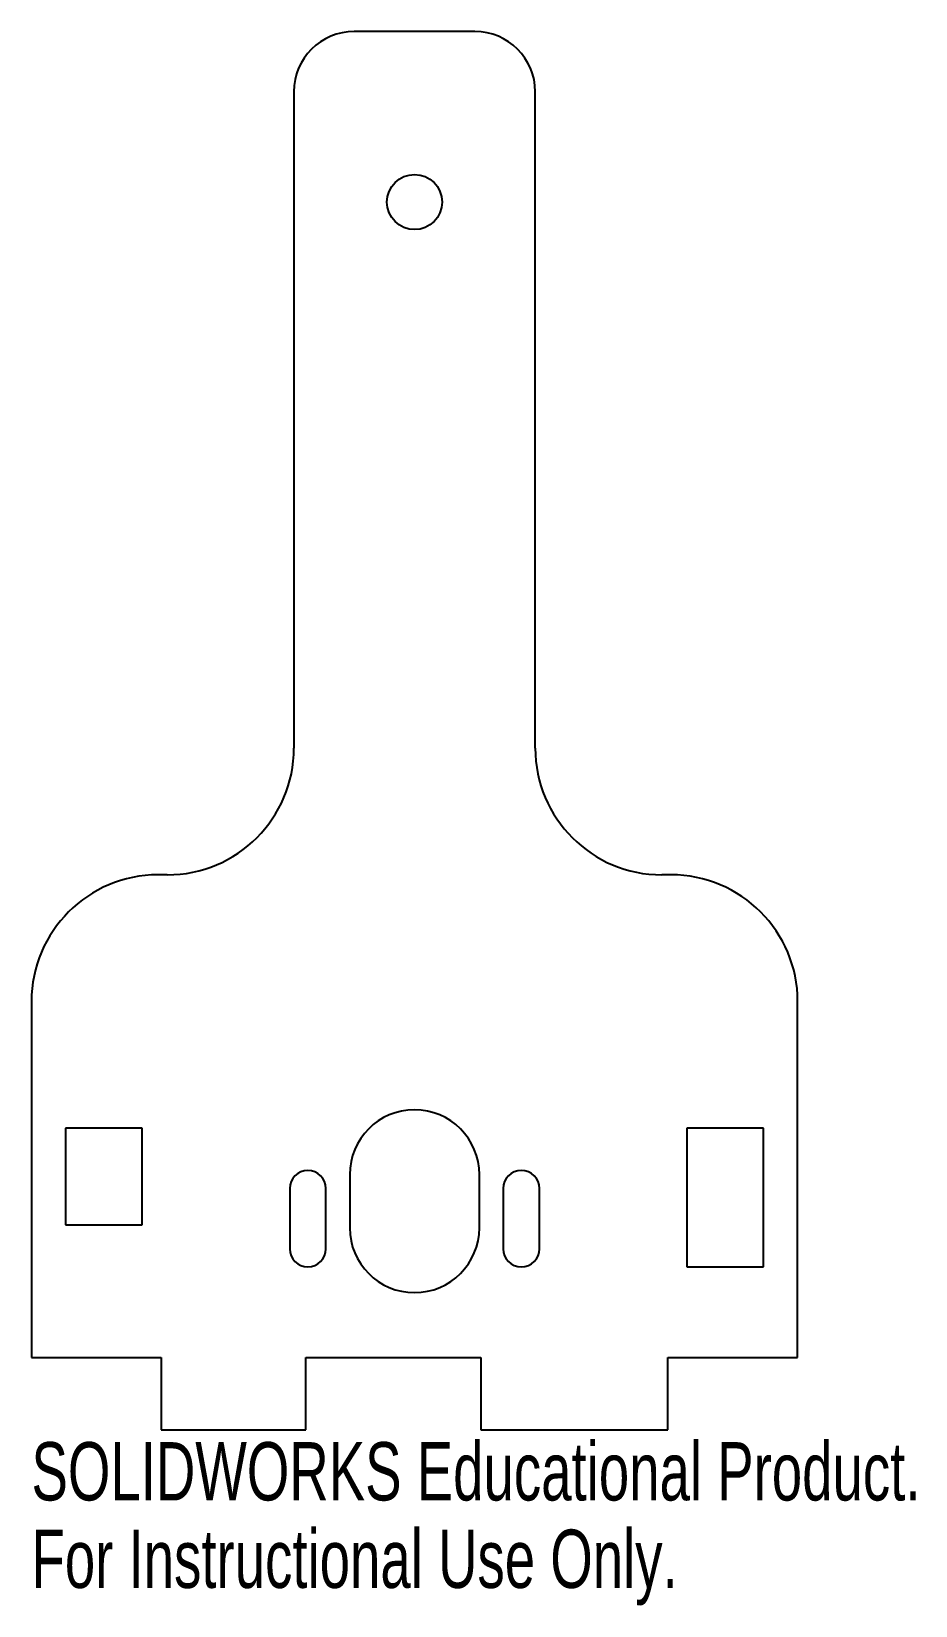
# Model space of a CAD drawing. Header units: inches. Extents: x 7.38 to 10.26, y 1.28 to 6.42.
import ezdxf

# ---------------------------------------------------------------- set-up
doc = ezdxf.new("R2010")
doc.units = ezdxf.units.IN
doc.header["$MEASUREMENT"] = 0
doc.styles.add('SLDTEXTSTYLE0', font='TXT', dxfattribs={"width": 0.7})

msp = doc.modelspace()

# ---------------------------------------------------------------- linework, layer by layer
at = {"color": 7, "linetype": 'Continuous', "lineweight": 25}
for p, q in [((8.8262, 6.4154), (8.4325, 6.4154)), ((8.2357, 6.2185), (8.2357, 4.0768)), ((9.0231, 4.0768), (9.0231, 6.2185)), ((7.8223, 3.6634), (7.7928, 3.6634)), ((9.466, 3.6634), (9.4365, 3.6634)), ((7.3794, 3.25), (7.3794, 2.0886)), ((9.8794, 2.0886), (9.8794, 3.25)), ((7.4906, 2.8366), (7.4906, 2.5217)), ((7.7406, 2.8366), (7.4906, 2.8366)), ((7.7406, 2.5217), (7.7406, 2.8366)), ((9.7682, 2.8366), (9.5182, 2.8366)), ((9.5182, 2.8366), (9.5182, 2.3839)), ((9.7682, 2.3839), (9.7682, 2.8366)), ((8.4178, 2.685), (8.4178, 2.5118)), ((8.841, 2.5118), (8.841, 2.685)), ((8.2219, 2.6398), (8.2219, 2.4429)), ((8.34, 2.4429), (8.34, 2.6398)), ((8.9188, 2.6398), (8.9188, 2.4429)), ((9.0369, 2.4429), (9.0369, 2.6398)), ((7.4906, 2.5217), (7.7406, 2.5217)), ((9.5182, 2.3839), (9.7682, 2.3839)), ((7.3794, 2.0886), (7.8026, 2.0886)), ((7.8026, 2.0886), (7.8026, 1.8524)), ((8.2751, 1.8524), (8.2751, 2.0886)), ((8.2751, 2.0886), (8.8459, 2.0886)), ((8.8459, 2.0886), (8.8459, 1.8524)), ((9.4562, 1.8524), (9.4562, 2.0886)), ((9.4562, 2.0886), (9.8794, 2.0886)), ((7.8026, 1.8524), (8.2751, 1.8524)), ((8.8459, 1.8524), (9.4562, 1.8524))]:
    msp.add_line(p, q, dxfattribs=at)
msp.add_circle((8.6294, 5.8587), 0.09, dxfattribs=at)
for centre, radius, start, end in [((8.4325, 6.2185), 0.1969, 90, 180), ((8.8262, 6.2185), 0.1969, 0, 90), ((7.8223, 4.0768), 0.4134, 270, 360), ((9.4365, 4.0768), 0.4134, 180, 270), ((7.7928, 3.25), 0.4134, 90, 180), ((9.466, 3.25), 0.4134, 0, 90), ((8.6294, 2.685), 0.2116, 0, 180), ((8.281, 2.6398), 0.0591, 0, 180), ((8.9778, 2.6398), 0.0591, 0, 180), ((8.6294, 2.5118), 0.2116, 180, 0), ((8.281, 2.4429), 0.0591, 180, 0), ((8.9778, 2.4429), 0.0591, 180, 0)]:
    msp.add_arc(centre, radius, start, end, dxfattribs=at)

# ---------------------------------------------------------------- texts
at = {"color": 7, "linetype": 'Continuous', "char_height": 0.1903, "attachment_point": 1, "style": 'SLDTEXTSTYLE0'}
for s, insert in [('SOLIDWORKS Educational Product.', (7.3794, 1.8122)), ('For Instructional Use Only.', (7.3794, 1.5268))]:
    msp.add_mtext(s, dxfattribs=dict(at, insert=insert))

doc.saveas('drawing.dxf')
